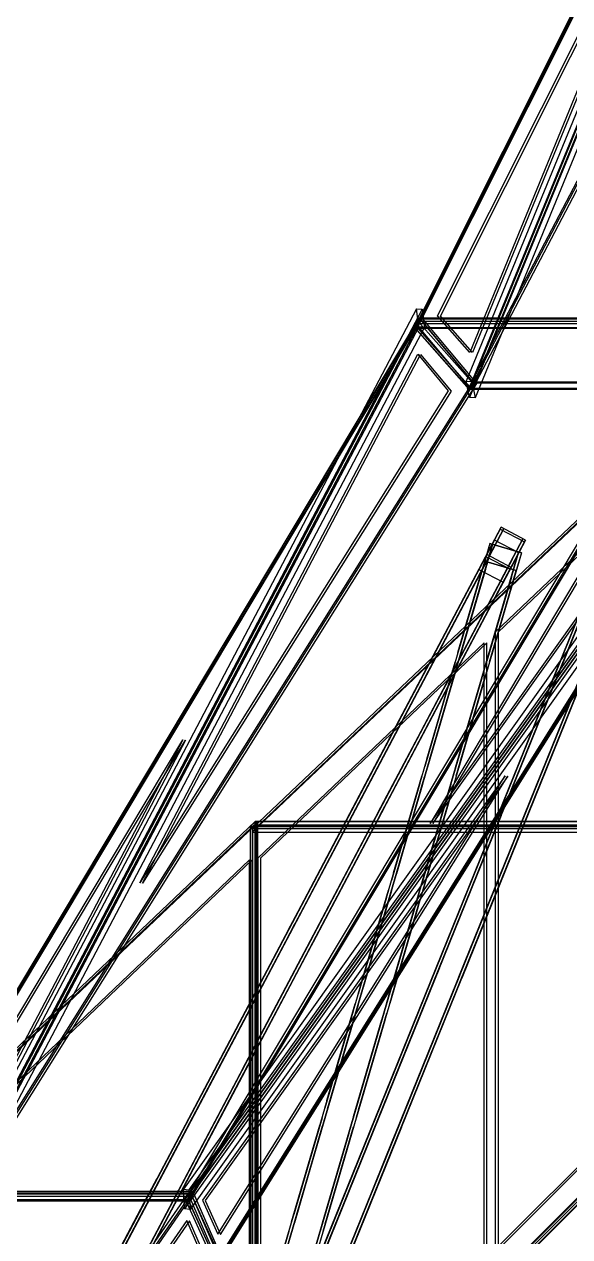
# Model space of a CAD drawing. Header units: millimetres. Extents: x -52000 to 48850, y -48850 to 51750.
# Drawn here: x -36301 to -33321, y -33472 to -26849 of the extents above; entities that cross this region are included whole.
import ezdxf

# ---------------------------------------------------------------- set-up
doc = ezdxf.new("R2010")
doc.units = ezdxf.units.MM
doc.layers.add('D-STR-STRC', color=7, linetype='Continuous', lineweight=25)

msp = doc.modelspace()

# ---------------------------------------------------------------- linework, layer by layer
at = {"layer": 'D-STR-STRC'}
for points in [[(-31768.9, -23639.5), (-33886, -28798.2)], [(-31738.5, -23641.8), (-33855.6, -28800.5)], [(-31752.3, -23684.6), (-34168, -28504.9)], [(-31746.6, -23689.2), (-34162.7, -28510.9)], [(-31750.8, -23728.5), (-33867.9, -28887.2)], [(-31720.4, -23730.9), (-33837.5, -28889.6)], [(-31347.8, -24018.2), (-33874.6, -28837.3)], [(-31342.1, -24022.9), (-33869.3, -28843.3)], [(-35352.2, -35218.4), (-31368.5, -25377.7)], [(-35348.5, -35209), (-31364.7, -25368.3)], [(-35209.4, -35265.3), (-31225.6, -25424.6)], [(-35213.2, -35274.7), (-31229.4, -25434)], [(-35405.3, -35349.4), (-31421.5, -25508.7)], [(-35401.5, -35340.1), (-31417.7, -25499.4)], [(-35262.5, -35396.4), (-31278.7, -25555.7)], [(-35266.3, -35405.7), (-31282.5, -25565)], [(-35055.1, -31242.2), (-31165.2, -27552.3)], [(-35055.1, -31262.2), (-31165.2, -27572.3)], [(-34157.8, -28403.1), (-36878.2, -33574.9)], [(-34127.4, -28406.1), (-36847.8, -33577.9)], [(-34144.1, -28452.8), (-37025.7, -33268)], [(-34138.7, -28459.2), (-37021.5, -33277.5)], [(-32524.1, -28452.8), (-35405.7, -33268)], [(-32518.7, -28459.2), (-35401.5, -33277.5)], [(-34150.1, -28471.1), (-34167.2, -28505.1)], [(-34143.2, -28453), (-34161.3, -28483.1)], [(-34145.6, -28501), (-36866, -33672.8)], [(-34115.3, -28504), (-36835.7, -33675.8)], [(-33850.8, -28803), (-36868.8, -33615.1)], [(-32251.4, -28753.5), (-35431.7, -33212.1)], [(-32221, -28756.5), (-35401.4, -33215.1)], [(-32230.8, -28803), (-35248.8, -33615.1)], [(-33845.4, -28809.4), (-36864.5, -33624.6)], [(-32244.9, -28860.8), (-35425.3, -33319.4)], [(-32214.6, -28863.8), (-35394.9, -33322.4)], [(-32225.4, -28809.4), (-35244.5, -33624.6)], [(-33850.7, -28809.1), (-33868.5, -28843.1)], [(-33844.6, -28809.2), (-33863.5, -28839.3)], [(-38134.9, -37995.9), (-33695.2, -29596.2)], [(-33732.5, -29666.8), (-33695.2, -29596.2)], [(-38140.5, -38006.5), (-33700.8, -29606.9)], [(-38002.2, -38066), (-33562.6, -29666.3)], [(-33599.9, -29736.9), (-33562.6, -29666.3)], [(-38007.9, -38076.6), (-33568.2, -29676.9)], [(-33757.5, -29685.9), (-35393.7, -35282.1)], [(-33757.5, -29685.9), (-33785.5, -29781.8)], [(-38219.3, -38155.6), (-33779.6, -29755.9)], [(-38213.7, -38144.9), (-33774, -29745.3)], [(-33584.7, -29736.4), (-35221, -35332.6)], [(-33816.9, -29826.5), (-33779.6, -29755.9)], [(-33584.7, -29736.4), (-33612.8, -29832.3)], [(-38086.7, -38225.7), (-33647, -29826)], [(-38081, -38215), (-33641.4, -29815.4)], [(-33684.3, -29896.6), (-33647, -29826)], [(-35055.1, -35035.1), (-31165.2, -31145.2)], [(-35055.1, -35055.1), (-31165.2, -31165.2)], [(-38586.9, -34571.7), (-35039.5, -31204.3)], [(-38586.9, -34591.7), (-35039.5, -31224.3)], [(-35066, -31230.8), (-35038.8, -31205)], [(-35054.4, -31242.9), (-35033.9, -31223.5)], [(-34571.7, -34571.7), (-31204.3, -31204.3)], [(-34571.7, -34591.7), (-31204.3, -31224.3)], [(-35380.7, -33223.2), (-38708.3, -38034.1)], [(-35376.3, -33233.2), (-38708.3, -38051.8)], [(-35388.6, -33238.1), (-35406.6, -33268.2)], [(-35381.6, -33223.4), (-35400.2, -33250.4)]]:
    msp.add_lwpolyline(points, dxfattribs=at)
for points in [[(-31752.3, -23684.6), (-33869.3, -28843.3), (-34168, -28504.9)], [(-31737.1, -23685.8), (-33854.1, -28844.5), (-34152.8, -28506.2)], [(-31752.3, -23684.6), (-31342.1, -24022.9), (-33869.3, -28843.3)], [(-31737.1, -23685.7), (-31326.9, -24024), (-33854.1, -28844.4)], [(-35405.3, -35349.4), (-35348.5, -35209), (-31364.7, -25368.3), (-31421.5, -25508.7)], [(-35390.5, -35355.4), (-35333.6, -35215), (-31349.8, -25374.3), (-31406.7, -25514.7)], [(-35281.1, -35399.7), (-35224.3, -35259.3), (-31240.5, -25418.6), (-31297.3, -25559)], [(-35266.3, -35405.7), (-35209.4, -35265.3), (-31225.6, -25424.6), (-31282.5, -25565)], [(-32622.6, -25608.1), (-33867.4, -28641.3), (-34043, -28442.4)], [(-32607.4, -25609.4), (-33852.2, -28642.6), (-34027.8, -28443.6)], [(-35055.1, -31242.2), (-35055.1, -35055.1), (-31165.2, -31165.2), (-31165.2, -27552.3)], [(-35040.2, -31242.2), (-35040.2, -35055.1), (-31150.3, -31165.2), (-31150.3, -27552.3)], [(-34127.4, -28406.1), (-34115.3, -28504), (-34145.6, -28501), (-34157.8, -28403.1)], [(-34144.1, -28452.8), (-36864.5, -33624.6), (-37025.7, -33268)], [(-34128.9, -28454.5), (-36849.3, -33626.2), (-37010.5, -33269.7)], [(-34144.1, -28452.8), (-33845.4, -28809.4), (-36864.5, -33624.6)], [(-34128.9, -28454.1), (-33830.2, -28810.7), (-36849.4, -33625.9)], [(-32240.5, -28808.1), (-32539.3, -28451.5), (-35420.9, -33266.7)], [(-32225.4, -28809.4), (-32524.1, -28452.8), (-35405.7, -33268)], [(-34150.1, -28471.1), (-32531.8, -28471.1), (-32232.4, -28809.1), (-33850.7, -28809.1)], [(-32518.7, -28459.2), (-34138.7, -28459.2), (-34144.1, -28452.8), (-32524.1, -28452.8)], [(-34143.2, -28453), (-32524.9, -28453), (-32226.3, -28809.2), (-33844.6, -28809.2)], [(-32542.7, -28510.9), (-34162.7, -28510.9), (-34168, -28504.9), (-32548, -28504.9)], [(-34167.2, -28505.1), (-32548.8, -28505.1), (-32250.2, -28843.1), (-33868.5, -28843.1)], [(-34161.3, -28483.1), (-32542.9, -28483.1), (-32245.2, -28839.4), (-33863.5, -28839.3)], [(-34151.2, -28651.9), (-33984.4, -28850.9), (-35669.8, -31539)], [(-34136, -28653.2), (-33969.3, -28852.3), (-35654.7, -31540.3)], [(-32388.9, -28838.1), (-32548.1, -28648.1), (-34083.6, -31213.9)], [(-32373.7, -28839.4), (-32532.9, -28649.4), (-34068.4, -31215.2)], [(-33855.6, -28800.5), (-33837.5, -28889.6), (-33867.9, -28887.2), (-33886, -28798.2)], [(-33850.8, -28803), (-32230.8, -28803), (-32225.4, -28809.4), (-33845.4, -28809.4)], [(-32240.6, -28807.7), (-35420.9, -33266.3), (-35259.7, -33622.9)], [(-32225.4, -28809.4), (-35405.7, -33268), (-35244.5, -33624.6)], [(-33874.6, -28837.3), (-32254.6, -28837.3), (-32249.3, -28843.3), (-33869.3, -28843.3)], [(-33727.9, -30169.8), (-33727.9, -33541.3), (-32492.4, -32309), (-32492.4, -28994.7)], [(-33712.9, -30169.8), (-33712.9, -33541.3), (-32477.5, -32309), (-32477.5, -28994.7)], [(-33390.7, -30372.9), (-33355.2, -30285.4), (-33051.8, -29535.7)], [(-33386.2, -30362), (-33082.8, -29612.3), (-33047.3, -29524.8)], [(-33371.4, -30368), (-33067.9, -29618.3), (-33032.5, -29530.8)], [(-38219.3, -38155.6), (-38134.9, -37995.9), (-33695.2, -29596.2), (-33779.6, -29755.9)], [(-33779.6, -29755.9), (-33647, -29826), (-33562.6, -29666.3), (-33695.2, -29596.2)], [(-33700.8, -29606.9), (-33568.2, -29676.9), (-33562.6, -29666.3), (-33695.2, -29596.2)], [(-33375.8, -30378.9), (-33340.4, -30291.4), (-33036.9, -29541.7)], [(-38205.1, -38163.1), (-38120.7, -38003.3), (-33681, -29603.7), (-33765.5, -29763.4)], [(-38100.8, -38218.2), (-38016.4, -38058.5), (-33576.7, -29658.8), (-33661.1, -29818.5)], [(-38086.7, -38225.7), (-38002.2, -38066), (-33562.6, -29666.3), (-33647, -29826)], [(-33816.9, -29826.5), (-33684.3, -29896.6), (-33599.9, -29736.9), (-33732.5, -29666.8)], [(-33742.1, -29690.3), (-33742.1, -29690.3), (-35378.4, -35286.6), (-35378.4, -35286.6)], [(-33600.1, -29731.9), (-33600.1, -29731.9), (-35236.3, -35328.1), (-35236.3, -35328.1)], [(-34118.8, -30397.6), (-34066.2, -30298.1), (-33756.1, -29711.4)], [(-34115.8, -30391.9), (-33805.7, -29805.2), (-33753, -29705.6)], [(-34104.6, -30405.1), (-34052, -30305.5), (-33741.9, -29718.8)], [(-34101.6, -30399.4), (-33791.5, -29812.7), (-33738.9, -29713.1)], [(-33584.7, -29736.4), (-33757.5, -29685.9), (-33757.5, -29685.9), (-33584.7, -29736.4)], [(-34000.3, -30460.2), (-33947.7, -30360.7), (-33637.6, -29774)], [(-33997.3, -30454.5), (-33687.2, -29867.8), (-33634.6, -29768.3)], [(-33986.2, -30467.7), (-33933.5, -30368.2), (-33623.4, -29781.5)], [(-33983.1, -30462), (-33673, -29875.3), (-33620.4, -29775.7)], [(-33785.5, -29781.8), (-33785.5, -29781.8), (-33919.8, -30241)], [(-33770.2, -29786.3), (-33770.2, -29786.3), (-33904.4, -30245.4)], [(-33612.8, -29832.3), (-33785.5, -29781.8), (-33785.5, -29781.8), (-33612.8, -29832.3)], [(-33779.6, -29755.9), (-33647, -29826), (-33641.4, -29815.4), (-33774, -29745.3)], [(-33797.3, -29822.1), (-33931.6, -30281.3), (-33931.6, -30281.3)], [(-33782, -29826.6), (-33916.2, -30285.8), (-33916.2, -30285.8)], [(-33628.1, -29827.9), (-33628.1, -29827.9), (-33762.4, -30287)], [(-33612.8, -29832.3), (-33612.8, -29832.3), (-33747, -30291.5)], [(-33639.9, -29868.2), (-33774.2, -30327.3), (-33774.2, -30327.3)], [(-33624.6, -29872.7), (-33758.8, -30331.8), (-33758.8, -30331.8)], [(-35024.5, -31403.1), (-35024.5, -34834.6), (-33789.1, -33602.3), (-33789.1, -30228)], [(-35009.6, -31403.1), (-35009.6, -34834.6), (-33774.1, -33602.3), (-33774.1, -30228)], [(-34488.8, -31097.6), (-34436.1, -30998), (-34099, -30360.2)], [(-34485.7, -31091.9), (-34148.6, -30454), (-34096, -30354.4)], [(-34474.6, -31105.1), (-34422, -31005.5), (-34084.8, -30367.6)], [(-34471.6, -31099.3), (-34134.4, -30461.5), (-34081.8, -30361.9)], [(-33958.8, -30374.4), (-34113.4, -30903.1), (-34113.4, -30903.1)], [(-33947, -30334.1), (-33947, -30334.1), (-34101.6, -30862.8)], [(-33943.4, -30378.9), (-34098, -30907.6), (-34098, -30907.6)], [(-33931.6, -30338.5), (-33931.6, -30338.5), (-34086.2, -30867.2)], [(-33789.6, -30380.1), (-33789.6, -30380.1), (-33944.2, -30908.8)], [(-33774.2, -30384.6), (-33774.2, -30384.6), (-33928.8, -30913.3)], [(-33722.7, -31193), (-33687.2, -31105.4), (-33383.7, -30355.8)], [(-33718.2, -31182), (-33414.7, -30432.4), (-33379.3, -30344.8)], [(-33707.8, -31199), (-33672.4, -31111.4), (-33368.9, -30361.8)], [(-33703.4, -31188), (-33399.9, -30438.4), (-33364.5, -30350.8)], [(-33594, -31232.3), (-33290.5, -30482.6), (-33255.1, -30395.1)], [(-34370.3, -31160.2), (-34317.7, -31060.6), (-33980.5, -30422.8)], [(-34367.3, -31154.5), (-34030.1, -30516.6), (-33977.5, -30417.1)], [(-34356.1, -31167.7), (-34303.5, -31068.1), (-33966.4, -30430.3)], [(-34353.1, -31162), (-34016, -30524.1), (-33963.3, -30424.5)], [(-33801.4, -30420.4), (-33956, -30949.1), (-33956, -30949.1)], [(-33786, -30424.9), (-33940.6, -30953.6), (-33940.6, -30953.6)], [(-33598.5, -31243.3), (-33563, -31155.7), (-33259.5, -30406.1)], [(-33583.6, -31249.3), (-33548.2, -31161.7), (-33244.7, -30412.1)], [(-33579.2, -31238.3), (-33275.7, -30488.6), (-33240.3, -30401.1)], [(-35435.2, -30757.3), (-36849.8, -33446.7), (-36933.6, -33261.2)], [(-35420, -30759), (-36834.6, -33448.3), (-36918.4, -33262.9)], [(-33673.5, -30954), (-35327.2, -33272.5), (-35243.4, -33457.9)], [(-33658.3, -30955.7), (-35312, -33274.2), (-35228.2, -33459.6)], [(-34128.8, -30955.9), (-34128.8, -30955.9), (-34283.4, -31484.6)], [(-34113.5, -30960.4), (-34113.5, -30960.4), (-34268, -31489.1)], [(-34855.7, -31791.8), (-34518.6, -31154), (-34465.9, -31054.4)], [(-34140.6, -30996.2), (-34295.2, -31524.9), (-34295.2, -31524.9)], [(-34125.2, -31000.7), (-34279.8, -31529.4), (-34279.8, -31529.4)], [(-33983.2, -31042.2), (-34137.8, -31570.9), (-34137.8, -31570.9)], [(-33971.4, -31001.9), (-33971.4, -31001.9), (-34126, -31530.6)], [(-33967.8, -31046.7), (-34122.4, -31575.4), (-34122.4, -31575.4)], [(-33956, -31006.4), (-33956, -31006.4), (-34110.6, -31535.1)], [(-34858.7, -31797.6), (-34806.1, -31698), (-34469, -31060.1)], [(-34844.6, -31805), (-34792, -31705.5), (-34454.8, -31067.6)], [(-34841.6, -31799.3), (-34504.4, -31161.5), (-34451.8, -31061.9)], [(-34740.3, -31860.2), (-34687.6, -31760.6), (-34350.5, -31122.8)], [(-34737.2, -31854.5), (-34400.1, -31216.6), (-34347.5, -31117)], [(-34723.1, -31861.9), (-34385.9, -31224.1), (-34333.3, -31124.5)], [(-34726.1, -31867.7), (-34673.5, -31768.1), (-34336.3, -31130.2)], [(-34054.6, -32013), (-34019.2, -31925.5), (-33715.7, -31175.8)], [(-34050.2, -32002.1), (-33746.7, -31252.4), (-33711.3, -31164.9)], [(-34039.8, -32019), (-34004.4, -31931.5), (-33700.9, -31181.8)], [(-34035.4, -32008.1), (-33731.9, -31258.4), (-33696.5, -31170.9)], [(-38586.9, -34571.7), (-38586.9, -38586.9), (-35039.5, -35039.5), (-35039.5, -31204.3)], [(-38572, -34571.7), (-38572, -38586.9), (-35024.6, -35039.5), (-35024.6, -31204.3)], [(-35066, -35066), (-31230.8, -35066), (-31230.8, -31230.8), (-35066, -31230.8)], [(-31242.2, -31242.2), (-35055.1, -31242.2), (-35055.1, -31262.2), (-31242.2, -31262.2)], [(-35054.4, -35054.4), (-31242.9, -35054.4), (-31242.9, -31242.9), (-35054.4, -31242.9)], [(-31204.3, -31204.3), (-35039.5, -31204.3), (-35039.5, -31224.3), (-31204.3, -31224.3)], [(-35038.8, -35038.8), (-31205, -35038.8), (-31205, -31205), (-35038.8, -31205)], [(-35033.9, -35033.9), (-31223.5, -35033.9), (-31223.5, -31223.5), (-35033.9, -31223.5)], [(-34586.7, -38586.9), (-34586.7, -34571.7), (-31219.3, -31204.3), (-31219.3, -35039.5)], [(-34571.7, -38586.9), (-34571.7, -34571.7), (-31204.3, -31204.3), (-31204.3, -35039.5)], [(-33930.4, -32063.3), (-33895, -31975.8), (-33591.5, -31226.1)], [(-33926, -32052.4), (-33622.5, -31302.7), (-33587.1, -31215.2)], [(-33915.6, -32069.3), (-33880.2, -31981.8), (-33576.7, -31232.1)], [(-33911.2, -32058.4), (-33607.7, -31308.7), (-33572.3, -31221.2)], [(-36782.3, -33042.8), (-36782.3, -36598.2), (-35070.4, -34890.3), (-35070.4, -31413.7)], [(-36767.4, -33042.8), (-36767.4, -36598.2), (-35055.5, -34890.3), (-35055.5, -31413.7)], [(-34310.6, -31577.7), (-34310.6, -31577.7), (-34465.2, -32106.4)], [(-34295.3, -31582.2), (-34295.3, -31582.2), (-34449.8, -32110.9)], [(-34322.4, -31618), (-34477, -32146.7), (-34477, -32146.7)], [(-34307, -31622.5), (-34461.6, -32151.2), (-34461.6, -32151.2)], [(-34153.2, -31623.7), (-34153.2, -31623.7), (-34307.8, -32152.4)], [(-34137.8, -31628.2), (-34137.8, -31628.2), (-34292.4, -32156.9)], [(-34165, -31664), (-34319.6, -32192.7), (-34319.6, -32192.7)], [(-34149.6, -31668.5), (-34304.2, -32197.2), (-34304.2, -32197.2)], [(-35228.7, -32497.5), (-35176.1, -32398), (-34838.9, -31760.1)], [(-35225.7, -32491.8), (-34888.5, -31854), (-34835.9, -31754.4)], [(-35214.6, -32505), (-35161.9, -32405.5), (-34824.8, -31767.6)], [(-35211.5, -32499.3), (-34874.4, -31861.4), (-34821.8, -31761.9)], [(-35110.2, -32560.2), (-35057.6, -32460.6), (-34720.5, -31822.7)], [(-35107.2, -32554.4), (-34770.1, -31916.6), (-34717.4, -31817)], [(-35096.1, -32567.6), (-35043.5, -32468.1), (-34706.3, -31830.2)], [(-35093.1, -32561.9), (-34755.9, -31924), (-34703.3, -31824.5)], [(-34382.2, -32822.1), (-34078.7, -32072.5), (-34043.3, -31984.9)], [(-34386.6, -32833.1), (-34351.2, -32745.6), (-34047.7, -31995.9)], [(-34371.8, -32839.1), (-34336.4, -32751.6), (-34032.9, -32001.9)], [(-34367.4, -32828.1), (-34063.9, -32078.5), (-34028.4, -31991)], [(-34262.4, -32883.4), (-34227, -32795.8), (-33923.5, -32046.2)], [(-34258, -32872.4), (-33954.5, -32122.8), (-33919.1, -32035.2)], [(-34247.6, -32889.4), (-34212.1, -32801.8), (-33908.7, -32052.2)], [(-34243.1, -32878.4), (-33939.7, -32128.8), (-33904.2, -32041.2)], [(-34504.2, -32239.8), (-34658.8, -32768.5), (-34658.8, -32768.5)], [(-34492.4, -32199.5), (-34492.4, -32199.5), (-34647, -32728.2)], [(-34488.9, -32244.3), (-34643.4, -32773), (-34643.4, -32773)], [(-34477.1, -32204), (-34477.1, -32204), (-34631.7, -32732.7)], [(-34335, -32245.5), (-34335, -32245.5), (-34489.6, -32774.2)], [(-34319.7, -32250), (-34319.7, -32250), (-34474.2, -32778.7)], [(-34346.8, -32285.8), (-34501.4, -32814.5), (-34501.4, -32814.5)], [(-34331.4, -32290.3), (-34486, -32819), (-34486, -32819)], [(-35598.7, -33197.5), (-35546, -33097.9), (-35208.9, -32460.1)], [(-35595.6, -33191.8), (-35258.5, -32553.9), (-35205.9, -32454.4)], [(-35584.5, -33205), (-35531.9, -33105.4), (-35194.8, -32467.6)], [(-35581.5, -33199.3), (-35244.4, -32561.4), (-35191.7, -32461.8)], [(-35480.2, -33260.1), (-35427.6, -33160.6), (-35090.4, -32522.7)], [(-35477.2, -33254.4), (-35140, -32616.5), (-35087.4, -32517)], [(-35466.1, -33267.6), (-35413.4, -33168), (-35076.3, -32530.2)], [(-35463, -33261.9), (-35125.9, -32624), (-35073.3, -32524.5)], [(-34674.2, -32821.3), (-34674.2, -32821.3), (-34828.8, -33350)], [(-34658.9, -32825.8), (-34658.9, -32825.8), (-34813.5, -33354.5)], [(-34718.6, -33653.1), (-34683.2, -33565.6), (-34379.7, -32816)], [(-34714.2, -33642.2), (-34410.7, -32892.5), (-34375.3, -32805)], [(-34703.8, -33659.1), (-34668.3, -33571.6), (-34364.9, -32822)], [(-34699.3, -33648.2), (-34395.9, -32898.5), (-34360.4, -32811)], [(-34686, -32861.6), (-34840.6, -33390.3), (-34840.6, -33390.3)], [(-34670.7, -32866.1), (-34825.2, -33394.8), (-34825.2, -33394.8)], [(-34528.6, -32907.6), (-34683.2, -33436.3), (-34683.2, -33436.3)], [(-34516.8, -32867.3), (-34516.8, -32867.3), (-34671.4, -33396)], [(-34513.3, -32912.1), (-34667.8, -33440.8), (-34667.8, -33440.8)], [(-34501.5, -32871.8), (-34501.5, -32871.8), (-34656.1, -33400.5)], [(-34594.4, -33703.4), (-34559, -33615.9), (-34255.5, -32866.2)], [(-34590, -33692.5), (-34286.5, -32942.8), (-34251, -32855.3)], [(-34579.6, -33709.4), (-34544.1, -33621.9), (-34240.7, -32872.2)], [(-34575.1, -33698.5), (-34271.6, -32948.8), (-34236.2, -32861.3)], [(-35968.6, -33897.5), (-35916, -33797.9), (-35578.9, -33160.1)], [(-35965.6, -33891.8), (-35628.5, -33253.9), (-35575.9, -33154.3)], [(-35954.5, -33905), (-35901.9, -33805.4), (-35564.7, -33167.5)], [(-35951.5, -33899.2), (-35614.3, -33261.4), (-35561.7, -33161.8)], [(-35234.6, -33591.2), (-35395.8, -33221.6), (-38723.5, -38032.5)], [(-35219.5, -33592.8), (-35380.7, -33223.2), (-38708.3, -38034.1)], [(-37006.8, -33238), (-35388.6, -33238.1), (-35226.5, -33594.2), (-36844.7, -33594.2)], [(-35376.3, -33233.2), (-36996.3, -33233.2), (-37000.7, -33223.2), (-35380.7, -33223.2)], [(-36999.7, -33223.4), (-35381.6, -33223.4), (-35220.4, -33592.6), (-36838.6, -33592.6)], [(-35850.2, -33960.1), (-35797.6, -33860.5), (-35460.4, -33222.7)], [(-35847.2, -33954.4), (-35510, -33316.5), (-35457.4, -33217)], [(-35836, -33967.6), (-35783.4, -33868), (-35446.3, -33230.2)], [(-35833, -33961.8), (-35495.9, -33324), (-35443.2, -33224.4)], [(-35425.3, -33319.4), (-35431.7, -33212.1), (-35401.4, -33215.1), (-35394.9, -33322.4)], [(-35401.5, -33277.5), (-37021.5, -33277.5), (-37025.7, -33268), (-35405.7, -33268)], [(-37024.8, -33268.2), (-35406.6, -33268.2), (-35245.4, -33624.4), (-36863.6, -33624.4)], [(-37018.4, -33250.3), (-35400.2, -33250.4), (-35240, -33619.6), (-36858.1, -33619.6)], [(-35328.7, -33575.1), (-35412.6, -33382.9), (-37142.9, -35884.6)], [(-35313.6, -33576.7), (-35397.4, -33384.5), (-37127.8, -35886.2)], [(-34856, -33443.1), (-34856, -33443.1), (-35010.6, -33971.8)], [(-34840.7, -33447.6), (-34840.7, -33447.6), (-34995.3, -33976.3)]]:
    msp.add_lwpolyline(points, close=True, dxfattribs=at)

doc.saveas('drawing.dxf')
